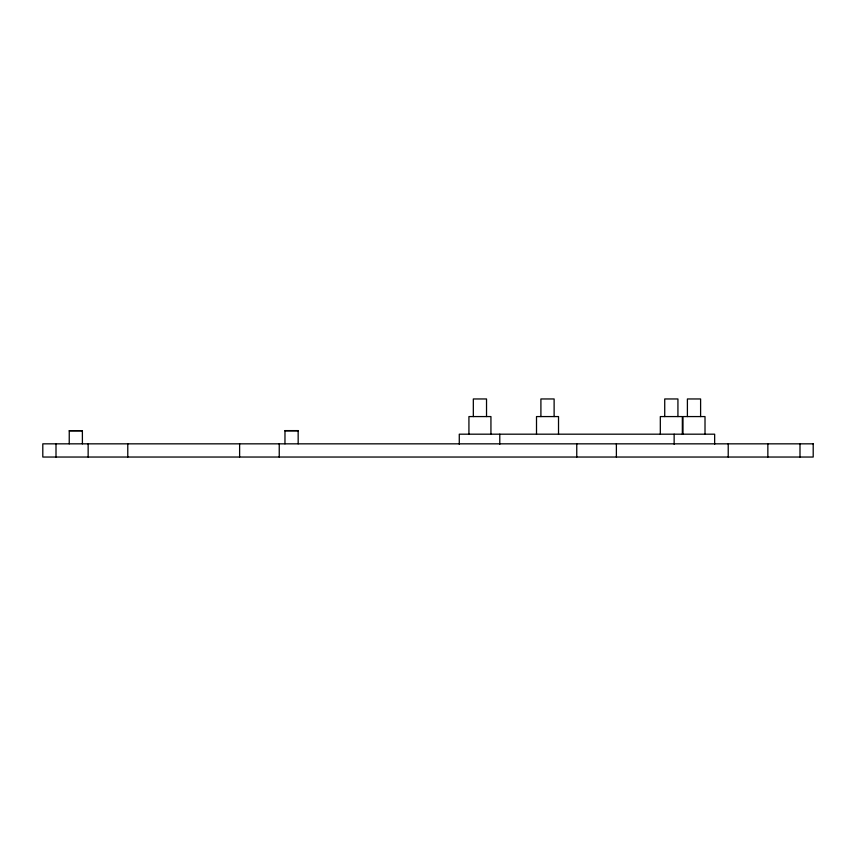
<?xml version="1.0" encoding="UTF-8"?>
<svg xmlns="http://www.w3.org/2000/svg" width="856" height="856" viewBox="0 0 856 856"><rect width="100%" height="100%" fill="white"/><g stroke="black" fill="none" stroke-linecap="round" stroke-linejoin="round"><path stroke-width="1.28" d="M69.229 430.825L82.411 430.825M284.962 430.825L298.177 430.825M799.996 443.836L799.996 457.04M767.853 443.836L767.853 457.04M728.221 443.836L728.221 457.04M714.653 444.243L714.653 434.185L459.276 434.185L459.276 444.243M705.012 434.185L705.012 416.572L682.992 416.572L682.992 434.185M700.604 416.572L700.604 398.96L687.4 398.96L687.4 416.572M682.339 434.185L682.339 416.572L660.318 416.572L660.318 434.185M677.931 416.572L677.931 398.96L664.727 398.96L664.727 416.572M674.143 434.185L674.143 444.243M616.384 443.836L616.384 457.04M576.762 443.836L576.762 457.04M558.519 434.185L558.519 416.572L536.509 416.572L536.509 434.185M554.121 416.572L554.121 398.96L540.906 398.96L540.906 416.572M499.786 434.185L499.786 444.243M490.937 434.185L490.937 416.572L468.928 416.572L468.928 434.185M486.529 416.572L486.529 398.96L473.325 398.96L473.325 416.572M298.177 443.836L298.156 430.611L284.984 430.611L284.962 443.836M279.238 443.836L279.238 457.04M239.616 443.836L239.616 457.04M127.779 443.836L127.779 457.04M88.147 443.836L88.147 457.04M82.411 443.836L82.379 430.675L69.261 430.675L69.229 443.836M56.004 443.836L56.004 457.04M813.2 443.836L42.8 443.836L42.8 457.04L813.2 457.04L813.2 443.836"/></g></svg>
